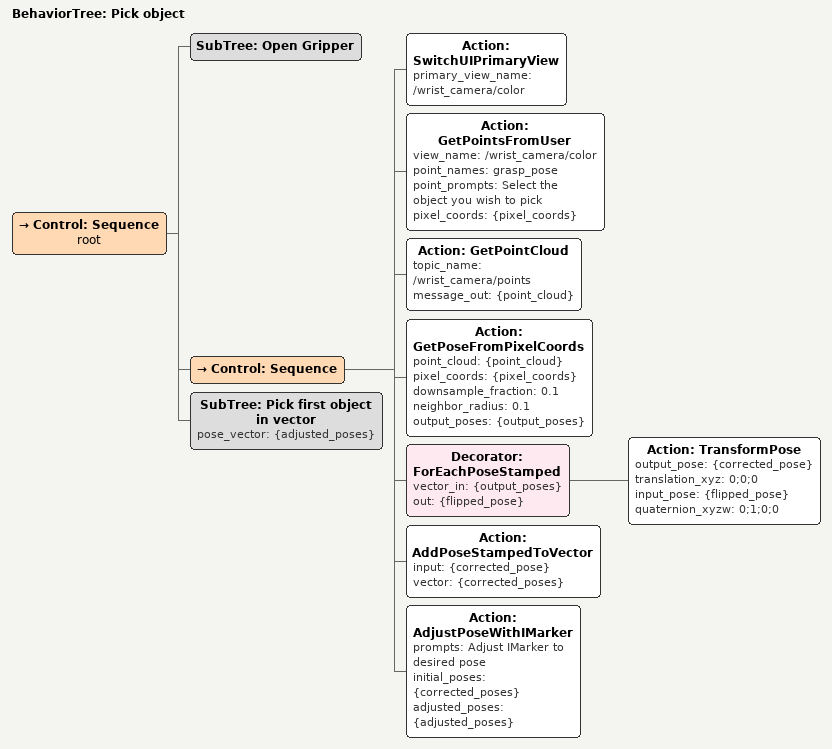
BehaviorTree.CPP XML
<root BTCPP_format="4" main_tree_to_execute="Pick object">
    <BehaviorTree ID="Pick object" _description="">
        <Control ID="Sequence" name="root">
            <SubTree ID="Open Gripper"/>
            <Control ID="Sequence">
                <Action ID="SwitchUIPrimaryView" primary_view_name="/wrist_camera/color"/>
                <Action ID="GetPointsFromUser" view_name="/wrist_camera/color" point_names="grasp_pose" point_prompts="Select the object you wish to pick" pixel_coords="{pixel_coords}"/>
                <Action ID="GetPointCloud" topic_name="/wrist_camera/points" message_out="{point_cloud}"/>
                <Action ID="GetPoseFromPixelCoords" point_cloud="{point_cloud}" pixel_coords="{pixel_coords}" downsample_fraction="0.1" neighbor_radius="0.1" output_poses="{output_poses}"/>
                <!--Flip the direction of the grasp pose-->
                <Decorator ID="ForEachPoseStamped" vector_in="{output_poses}" out="{flipped_pose}">
                    <Action ID="TransformPose" output_pose="{corrected_pose}" translation_xyz="0;0;0" input_pose="{flipped_pose}" quaternion_xyzw="0;1;0;0"/>
                </Decorator>
                <!--Create a vector of poses to match the input of AdjustPoseWithIMarker-->
                <Action ID="AddPoseStampedToVector" input="{corrected_pose}" vector="{corrected_poses}"/>
                <Action ID="AdjustPoseWithIMarker" prompts="Adjust IMarker to desired pose" initial_poses="{corrected_poses}" adjusted_poses="{adjusted_poses}"/>
            </Control>
            <!--Use the ForEach decorator to get a pose from our vector of poses-->
            <SubTree ID="Pick first object in vector" pose_vector="{adjusted_poses}"/>
        </Control>
    </BehaviorTree>
</root>
